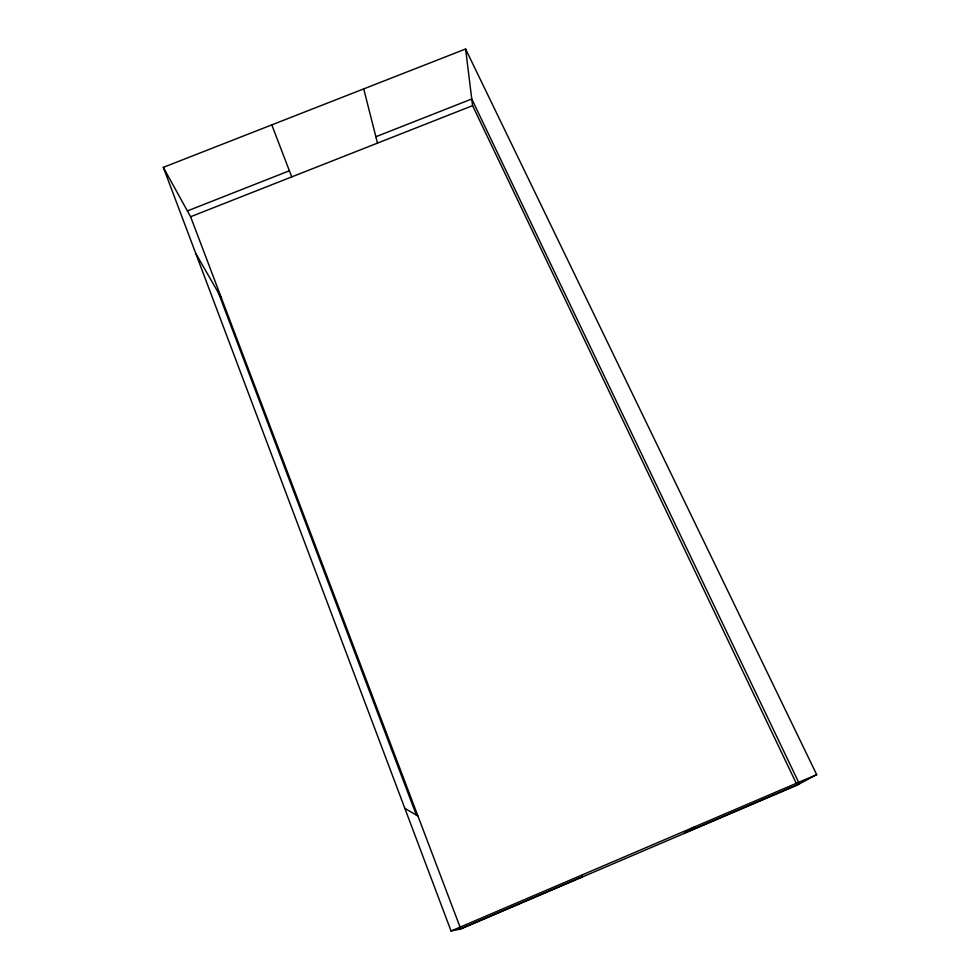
<?xml version="1.0" encoding="UTF-8"?>
<svg xmlns="http://www.w3.org/2000/svg" width="980" height="980" viewBox="0 0 980 980"><rect width="100%" height="100%" fill="white"/><g stroke="black" fill="none" stroke-linecap="round" stroke-linejoin="round"><path stroke-width="1.47" d="M581.593 877.296L582.488 874.785M683.881 833.539L693.693 827.23M816.683 774.629L797.12 785.103L460.784 928.979L451.057 931L163.317 167.347L465.598 49L816.683 774.629L451.057 931M459.645 929.212L581.704 877.014M685.02 832.804L799.398 783.89M187.388 210.933L289.382 170.777M375.879 136.735L471.76 98.992L798.737 782.505M163.317 167.347L190.598 216.739L472.581 105.656L465.598 49M404.838 808.341L417.933 816.022M195.743 253.416L221.456 298.104M472.581 105.656L796.458 783.718M271.791 124.877L291.734 176.902M190.598 216.739L460.233 927.558M218.442 292.849L416.402 815.127M363.715 88.886L377.496 143.117"/></g></svg>
